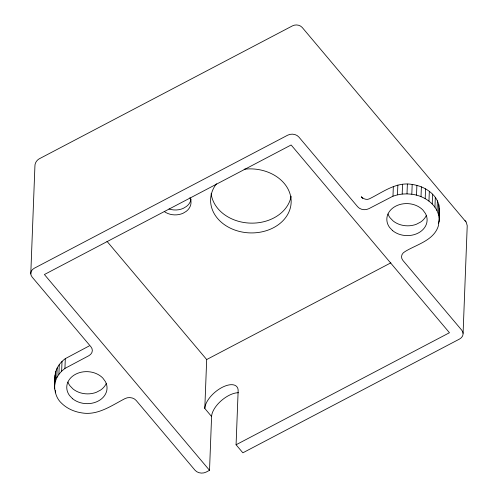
<?xml version="1.0" encoding="UTF-8"?>
<svg xmlns="http://www.w3.org/2000/svg" width="498" height="498" viewBox="0 0 498 498"><rect width="100%" height="100%" fill="white"/><g stroke="black" fill="none" stroke-linecap="round" stroke-linejoin="round"><path stroke-width="0.75" d="M238.436 392.717A20.15 9.916 -40.1 0 0 221.106 400.834A20.15 9.916 -40.1 0 0 211.588 416.509L209.521 470.317L206.184 472.067A8.061 6.406 2.2 0 1 194.992 470.205L136.184 400.473A8.061 6.406 2.2 0 0 124.998 398.605C111.701 405.453 97.857 415.643 81.965 412.917C74.389 411.821 67.025 408.634 61.547 403.206C53.759 396.103 53.989 384.998 55.017 375.38C55.732 368.588 59.853 362.594 65.306 358.641L89.198 345.929M55.017 375.38L54.624 389.006M211.588 416.509L204.803 408.46A20.15 9.916 -40.1 0 1 221.94 387.481A20.15 9.916 -40.1 0 1 238.144 390.955L236.077 444.764L242.862 452.813L459.573 339.026A8.061 6.406 2.2 0 0 461.721 330.162L402.913 260.429A8.061 6.406 2.2 0 1 405.061 251.558C416.639 244.418 433.926 240.546 438.408 225.762C439.572 216.344 441.415 205.562 435.32 197.37C429.892 189.993 421.121 185.723 412.188 184.447C396.246 181.552 382.713 192.303 369.261 198.883C366.472 200.221 363.341 198.802 361.305 196.772L362.793 198.534M439.136 221.977L439.529 208.363M30.776 273.944L34.91 166.32C34.779 163.282 36.535 160.4 39.124 158.881L292.513 25.84C295.669 24.24 299.815 24.782 302.205 27.452L466.253 222.257L467.224 225.694L463.09 333.311M54.637 385.166L55.371 381.381L55.745 371.595M55.334 392.81L55.421 390.55M55.371 381.381L56.803 377.739L57.177 367.954M56.803 377.739L58.907 374.309L59.287 364.53M58.907 374.309L61.64 371.184L62.013 361.399M61.64 371.184L64.933 368.42L65.306 358.641M204.803 408.46L206.682 359.544L106.977 241.312M64.933 368.42L88.831 355.715A8.099 6.437 2.2 0 0 90.953 346.826L32.146 277.093A8.061 6.406 2.2 0 1 34.294 268.229L287.682 135.188A8.061 6.406 2.2 0 1 298.875 137.05L357.676 206.782A8.099 6.437 2.2 0 0 368.894 208.668L392.972 196.181L393.352 186.401M392.972 196.181L397.472 194.855L397.846 185.069M397.472 194.855L402.185 194.071L402.558 184.291M402.185 194.071L407.003 193.865L407.376 184.086M439.149 218.143C437.692 204.634 424.452 195.795 411.815 194.226L412.188 184.447M416.521 195.16L416.894 185.374M421.009 196.629L421.389 186.85M425.186 198.615L425.566 188.835M428.959 201.074L429.332 191.294M432.233 203.937L432.606 194.158M434.941 207.149L435.32 197.37M437.026 210.642L437.406 200.862M438.439 214.333L438.819 204.554M438.495 223.509L438.551 222.002M438.931 215.229L439.516 212.198M206.682 359.544L390.862 262.838M236.077 444.764L449.457 332.732L291.131 144.98L44.409 274.523L209.521 470.317M407.003 193.865L411.815 194.226M465.057 220.564L465.674 221.392M465.636 221.342L465.979 221.797M291.137 196.206A40.301 32.015 2.2 0 1 250.338 223.116A40.301 32.015 2.2 0 1 211.152 193.629M244.157 169.233A40.301 32.015 2.2 0 1 291.069 203.719A40.301 32.015 2.2 0 1 238.654 231.24A40.301 32.015 2.2 0 1 216.456 183.774M189.943 197.669A16.123 12.805 2.2 0 1 186.302 211.314L183.108 213.231A16.123 12.805 2.2 0 1 164.247 211.538M426.294 215.522A20.15 16.004 2.2 0 1 420.654 222.027L416.477 224.218A20.15 16.004 2.2 0 1 393.09 220.925L389.996 217.713A20.15 16.004 2.2 0 1 387.998 213.997M106.217 383.572A20.15 16.004 2.2 0 1 100.584 390.077L96.4 392.275A20.15 16.004 2.2 0 1 73.019 388.982L69.925 385.763A20.15 16.004 2.2 0 1 67.921 382.047M191.076 199.113A16.123 12.805 2.2 0 1 186.489 206.421L183.295 208.345A16.123 12.805 2.2 0 1 169.003 208.961M392.71 230.711L389.623 227.493A20.15 16.004 2.2 0 1 395.661 206.191A20.15 16.004 2.2 0 1 422.895 210.025L425.466 213.518A20.15 16.004 2.2 0 1 418.276 233.014A20.15 16.004 2.2 0 1 392.71 230.711M72.64 398.761L69.552 395.549A20.15 16.004 2.2 0 1 75.59 374.241A20.15 16.004 2.2 0 1 102.825 378.075L105.389 381.568A20.15 16.004 2.2 0 1 98.206 401.064A20.15 16.004 2.2 0 1 72.64 398.761"/></g></svg>
